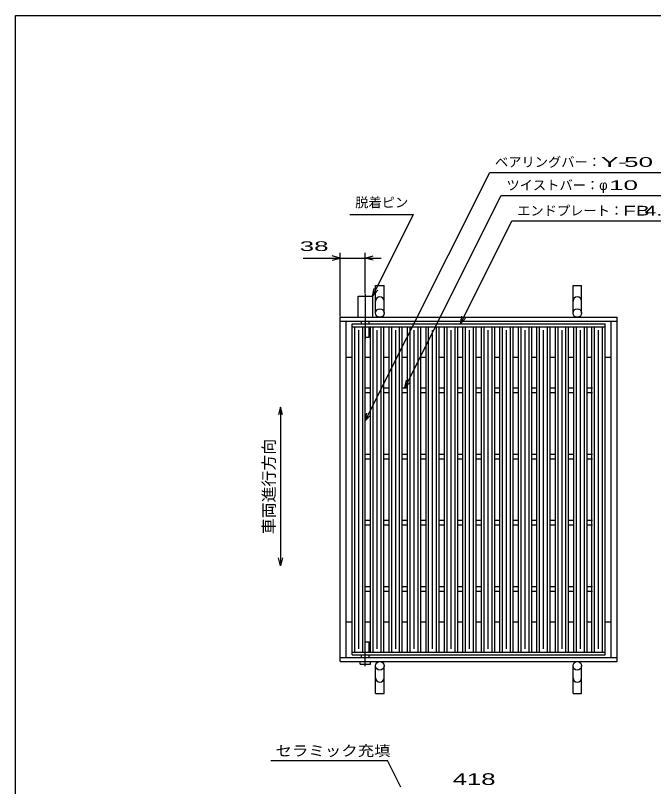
# Model space of a CAD drawing. Units: millimetres, scale not verified. Extents: x -1456 to 1389, y -1026 to 839.
# Drawn here: x -1379 to -416, y -326 to 839 of the extents above; entities that cross this region are included whole.
import ezdxf
from ezdxf.enums import TextEntityAlignment as Align

# ---------------------------------------------------------------- set-up
doc = ezdxf.new("R2010")
doc.units = ezdxf.units.MM
doc.header["$LTSCALE"] = 8
doc.linetypes.add('LONG_DASHED_DOTTED', pattern=[15.25, 12, -1.5, 0.25, -1.5])
for name, color, linetype, lineweight in [('0_2', 150, 'Continuous', 25), ('16', 3, 'Continuous', 25), ('19', 6, 'Continuous', 25), ('22', 2, 'Continuous', 25)]:
    doc.layers.add(name, color=color, linetype=linetype, lineweight=lineweight)
doc.styles.add('ベクトル', font='')
doc.styles.get('ベクトル').set_extended_font_data('ベクトル')

msp = doc.modelspace()

# ---------------------------------------------------------------- linework, layer by layer
at = {"layer": '0_2'}
for p, q in [((-1379.2, -921.2), (-1379.2, 838.8)), ((-1379.2, 838.8), (1388.8, 838.8))]:
    msp.add_line(p, q, dxfattribs=at)
at = {"layer": '16'}
for p, q in [((-871, 372.8), (-489, 372.8)), ((-871, 368.3), (-871, 372.8)), ((-489, 368.3), (-489, 372.8)), ((-871, 368.3), (-489, 368.3)), ((-871, -122.7), (-871, 368.3)), ((-871, 368.3), (-851, 368.3)), ((-867, -122.7), (-867, 368.3)), ((-861, -117.7), (-861, 363.3)), ((-855, -122.7), (-855, 368.3)), ((-851, -122.7), (-851, 368.3)), ((-843.1, -122.7), (-843.1, 368.3)), ((-843.1, 368.3), (-823.1, 368.3)), ((-839.1, -122.7), (-839.1, 368.3)), ((-833.1, -117.7), (-833.1, 363.3)), ((-827.1, -122.7), (-827.1, 368.3)), ((-823.1, -122.7), (-823.1, 368.3)), ((-815.2, -122.7), (-815.2, 368.3)), ((-815.2, 368.3), (-795.2, 368.3)), ((-811.2, -122.7), (-811.2, 368.3)), ((-805.2, -117.7), (-805.2, 363.3)), ((-799.2, -122.7), (-799.2, 368.3)), ((-795.2, -122.7), (-795.2, 368.3)), ((-787.3, -122.7), (-787.3, 368.3)), ((-787.3, 368.3), (-767.3, 368.3)), ((-783.3, -122.7), (-783.3, 368.3)), ((-777.3, -117.7), (-777.3, 363.3)), ((-771.3, -122.7), (-771.3, 368.3)), ((-767.3, -122.7), (-767.3, 368.3)), ((-759.4, -122.7), (-759.4, 368.3)), ((-759.4, 368.3), (-739.4, 368.3)), ((-755.4, -122.7), (-755.4, 368.3)), ((-749.4, -117.7), (-749.4, 363.3)), ((-743.4, -122.7), (-743.4, 368.3)), ((-739.4, -122.7), (-739.4, 368.3)), ((-731.5, -122.7), (-731.5, 368.3)), ((-731.5, 368.3), (-711.5, 368.3)), ((-727.5, -122.7), (-727.5, 368.3)), ((-721.5, -117.7), (-721.5, 363.3)), ((-715.5, -122.7), (-715.5, 368.3)), ((-711.5, -122.7), (-711.5, 368.3)), ((-703.6, -122.7), (-703.6, 368.3)), ((-703.6, 368.3), (-683.6, 368.3)), ((-699.6, -122.7), (-699.6, 368.3)), ((-693.6, -117.7), (-693.6, 363.3)), ((-687.6, -122.7), (-687.6, 368.3)), ((-683.6, -122.7), (-683.6, 368.3)), ((-675.7, -122.7), (-675.7, 368.3)), ((-675.7, 368.3), (-655.7, 368.3)), ((-671.7, -122.7), (-671.7, 368.3)), ((-665.7, -117.7), (-665.7, 363.3)), ((-659.7, -122.7), (-659.7, 368.3)), ((-655.7, -122.7), (-655.7, 368.3)), ((-647.8, -122.7), (-647.8, 368.3)), ((-647.8, 368.3), (-627.8, 368.3)), ((-643.8, -122.7), (-643.8, 368.3)), ((-637.8, -117.7), (-637.8, 363.3)), ((-631.8, -122.7), (-631.8, 368.3)), ((-627.8, -122.7), (-627.8, 368.3)), ((-619.9, -122.7), (-619.9, 368.3)), ((-619.9, 368.3), (-599.9, 368.3)), ((-615.9, -122.7), (-615.9, 368.3)), ((-609.9, -117.7), (-609.9, 363.3)), ((-603.9, -122.7), (-603.9, 368.3)), ((-599.9, -122.7), (-599.9, 368.3)), ((-592, -122.7), (-592, 368.3)), ((-592, 368.3), (-572, 368.3)), ((-588, -122.7), (-588, 368.3)), ((-582, -117.7), (-582, 363.3)), ((-576, -122.7), (-576, 368.3)), ((-572, -122.7), (-572, 368.3)), ((-564.1, -122.7), (-564.1, 368.3)), ((-564.1, 368.3), (-544.1, 368.3)), ((-560.1, -122.7), (-560.1, 368.3)), ((-554.1, -117.7), (-554.1, 363.3)), ((-548.1, -122.7), (-548.1, 368.3)), ((-544.1, -122.7), (-544.1, 368.3)), ((-536.2, -122.7), (-536.2, 368.3)), ((-536.2, 368.3), (-516.2, 368.3)), ((-532.2, -122.7), (-532.2, 368.3)), ((-526.2, -117.7), (-526.2, 363.3)), ((-520.2, -122.7), (-520.2, 368.3)), ((-516.2, -122.7), (-516.2, 368.3)), ((-509, -122.7), (-509, 368.3)), ((-509, 368.3), (-489, 368.3)), ((-505, -122.7), (-505, 368.3)), ((-499, -117.7), (-499, 363.3)), ((-493, -122.7), (-493, 368.3)), ((-489, -122.7), (-489, 368.3)), ((-851, 276.3), (-843.1, 276.3)), ((-851, 269.3), (-843.1, 269.3)), ((-823.1, 276.3), (-815.2, 276.3)), ((-823.1, 269.3), (-815.2, 269.3)), ((-795.2, 276.3), (-787.3, 276.3)), ((-795.2, 269.3), (-787.3, 269.3)), ((-767.3, 276.3), (-759.4, 276.3)), ((-767.3, 269.3), (-759.4, 269.3)), ((-739.4, 276.3), (-731.5, 276.3)), ((-739.4, 269.3), (-731.5, 269.3)), ((-711.5, 276.3), (-703.6, 276.3)), ((-711.5, 269.3), (-703.6, 269.3)), ((-683.6, 276.3), (-675.7, 276.3)), ((-683.6, 269.3), (-675.7, 269.3)), ((-655.7, 276.3), (-647.8, 276.3)), ((-655.7, 269.3), (-647.8, 269.3)), ((-627.8, 276.3), (-619.9, 276.3)), ((-627.8, 269.3), (-619.9, 269.3)), ((-599.9, 276.3), (-592, 276.3)), ((-599.9, 269.3), (-592, 269.3)), ((-572, 276.3), (-564.1, 276.3)), ((-572, 269.3), (-564.1, 269.3)), ((-544.1, 276.3), (-536.2, 276.3)), ((-544.1, 269.3), (-536.2, 269.3)), ((-516.2, 276.3), (-508.3, 276.3)), ((-516.2, 269.3), (-508.3, 269.3)), ((-851, 176.3), (-843.1, 176.3)), ((-823.1, 176.3), (-815.2, 176.3)), ((-795.2, 176.3), (-787.3, 176.3)), ((-767.3, 176.3), (-759.4, 176.3)), ((-739.4, 176.3), (-731.5, 176.3)), ((-711.5, 176.3), (-703.6, 176.3)), ((-683.6, 176.3), (-675.7, 176.3)), ((-655.7, 176.3), (-647.8, 176.3)), ((-627.8, 176.3), (-619.9, 176.3)), ((-599.9, 176.3), (-592, 176.3)), ((-572, 176.3), (-564.1, 176.3)), ((-544.1, 176.3), (-536.2, 176.3)), ((-516.2, 176.3), (-508.3, 176.3)), ((-851, 169.3), (-843.1, 169.3)), ((-823.1, 169.3), (-815.2, 169.3)), ((-795.2, 169.3), (-787.3, 169.3)), ((-767.3, 169.3), (-759.4, 169.3)), ((-739.4, 169.3), (-731.5, 169.3)), ((-711.5, 169.3), (-703.6, 169.3)), ((-683.6, 169.3), (-675.7, 169.3)), ((-655.7, 169.3), (-647.8, 169.3)), ((-627.8, 169.3), (-619.9, 169.3)), ((-599.9, 169.3), (-592, 169.3)), ((-572, 169.3), (-564.1, 169.3)), ((-544.1, 169.3), (-536.2, 169.3)), ((-516.2, 169.3), (-508.3, 169.3)), ((-851, 76.3), (-843.1, 76.3)), ((-823.1, 76.3), (-815.2, 76.3)), ((-795.2, 76.3), (-787.3, 76.3)), ((-767.3, 76.3), (-759.4, 76.3)), ((-739.4, 76.3), (-731.5, 76.3)), ((-711.5, 76.3), (-703.6, 76.3)), ((-683.6, 76.3), (-675.7, 76.3)), ((-655.7, 76.3), (-647.8, 76.3)), ((-627.8, 76.3), (-619.9, 76.3)), ((-599.9, 76.3), (-592, 76.3)), ((-572, 76.3), (-564.1, 76.3)), ((-544.1, 76.3), (-536.2, 76.3)), ((-516.2, 76.3), (-508.3, 76.3)), ((-851, 69.3), (-843.1, 69.3)), ((-823.1, 69.3), (-815.2, 69.3)), ((-795.2, 69.3), (-787.3, 69.3)), ((-767.3, 69.3), (-759.4, 69.3)), ((-739.4, 69.3), (-731.5, 69.3)), ((-711.5, 69.3), (-703.6, 69.3)), ((-683.6, 69.3), (-675.7, 69.3)), ((-655.7, 69.3), (-647.8, 69.3)), ((-627.8, 69.3), (-619.9, 69.3)), ((-599.9, 69.3), (-592, 69.3)), ((-572, 69.3), (-564.1, 69.3)), ((-544.1, 69.3), (-536.2, 69.3)), ((-516.2, 69.3), (-508.3, 69.3)), ((-851, -23.7), (-843.1, -23.7)), ((-851, -30.7), (-843.1, -30.7)), ((-823.1, -23.7), (-815.2, -23.7)), ((-823.1, -30.7), (-815.2, -30.7)), ((-795.2, -23.7), (-787.3, -23.7)), ((-795.2, -30.7), (-787.3, -30.7)), ((-767.3, -23.7), (-759.4, -23.7)), ((-767.3, -30.7), (-759.4, -30.7)), ((-739.4, -23.7), (-731.5, -23.7)), ((-739.4, -30.7), (-731.5, -30.7)), ((-711.5, -23.7), (-703.6, -23.7)), ((-711.5, -30.7), (-703.6, -30.7)), ((-683.6, -23.7), (-675.7, -23.7)), ((-683.6, -30.7), (-675.7, -30.7)), ((-655.7, -23.7), (-647.8, -23.7)), ((-655.7, -30.7), (-647.8, -30.7)), ((-627.8, -23.7), (-619.9, -23.7)), ((-627.8, -30.7), (-619.9, -30.7)), ((-599.9, -23.7), (-592, -23.7)), ((-599.9, -30.7), (-592, -30.7)), ((-572, -23.7), (-564.1, -23.7)), ((-572, -30.7), (-564.1, -30.7)), ((-544.1, -23.7), (-536.2, -23.7)), ((-544.1, -30.7), (-536.2, -30.7)), ((-516.2, -23.7), (-508.3, -23.7)), ((-516.2, -30.7), (-508.3, -30.7)), ((-871, -122.7), (-489, -122.7)), ((-871, -127.2), (-871, -122.7)), ((-871, -122.7), (-851, -122.7)), ((-871, -127.2), (-489, -127.2)), ((-843.1, -122.7), (-823.1, -122.7)), ((-815.2, -122.7), (-795.2, -122.7)), ((-787.3, -122.7), (-767.3, -122.7)), ((-759.4, -122.7), (-739.4, -122.7)), ((-731.5, -122.7), (-711.5, -122.7)), ((-703.6, -122.7), (-683.6, -122.7)), ((-675.7, -122.7), (-655.7, -122.7)), ((-647.8, -122.7), (-627.8, -122.7)), ((-619.9, -122.7), (-599.9, -122.7)), ((-592, -122.7), (-572, -122.7)), ((-564.1, -122.7), (-544.1, -122.7)), ((-536.2, -122.7), (-516.2, -122.7)), ((-509, -122.7), (-489, -122.7)), ((-489, -127.2), (-489, -122.7))]:
    msp.add_line(p, q, dxfattribs=at)
at = {"layer": '19'}
for p, q in [((-835.5, 389.3), (-835.5, 430.92)), ((-835.5, 430.92), (-822.5, 430.92)), ((-822.5, 389.3), (-822.5, 430.92)), ((-537.5, 389.3), (-537.5, 430.92)), ((-537.5, 430.92), (-524.5, 430.92)), ((-524.5, 389.3), (-524.5, 430.92)), ((-862, 382.8), (-862, 414.8)), ((-862, 414.8), (-840, 414.8)), ((-840, 414.8), (-840, 382.8)), ((-889, 382.8), (-471, 382.8)), ((-889, -137.2), (-889, 382.8)), ((-889, 376.8), (-471, 376.8)), ((-880, -131.2), (-880, 376.8)), ((-857, 372.8), (-857, 376.8)), ((-845, 372.8), (-845, 376.8)), ((-480, -131.2), (-480, 376.8)), ((-471, -137.2), (-471, 382.8)), ((-845, 352.8), (-845, 368.3)), ((-851, 352.8), (-845, 352.8)), ((-880, 322.8), (-871, 322.8)), ((-851, 322.8), (-843.1, 322.8)), ((-823.1, 322.8), (-815.2, 322.8)), ((-795.2, 322.8), (-787.3, 322.8)), ((-767.3, 322.8), (-759.4, 322.8)), ((-739.4, 322.8), (-731.5, 322.8)), ((-711.5, 322.8), (-703.6, 322.8)), ((-683.6, 322.8), (-675.7, 322.8)), ((-655.7, 322.8), (-647.8, 322.8)), ((-627.8, 322.8), (-619.9, 322.8)), ((-599.9, 322.8), (-592.7, 322.8)), ((-572, 322.8), (-564.8, 322.8)), ((-544.1, 322.8), (-536.9, 322.8)), ((-516.2, 322.8), (-509, 322.8)), ((-489, 322.8), (-480, 322.8)), ((-880, -77.2), (-871, -77.2)), ((-851, -77.2), (-843.1, -77.2)), ((-823.1, -77.2), (-815.2, -77.2)), ((-795.2, -77.2), (-787.3, -77.2)), ((-767.3, -77.2), (-759.4, -77.2)), ((-739.4, -77.2), (-731.5, -77.2)), ((-711.5, -77.2), (-703.6, -77.2)), ((-683.6, -77.2), (-675.7, -77.2)), ((-655.7, -77.2), (-647.8, -77.2)), ((-627.8, -77.2), (-619.9, -77.2)), ((-599.9, -77.2), (-592.7, -77.2)), ((-572, -77.2), (-564.8, -77.2)), ((-544.1, -77.2), (-536.9, -77.2)), ((-516.2, -77.2), (-509, -77.2)), ((-489, -77.2), (-480, -77.2)), ((-851, -107.2), (-845, -107.2)), ((-845, -122.7), (-845, -107.2)), ((-857, -131.2), (-857, -127.2)), ((-845, -131.2), (-845, -127.2)), ((-889, -131.2), (-471, -131.2)), ((-889, -137.2), (-471, -137.2)), ((-859, -141.2), (-859, -137.2)), ((-843, -141.2), (-843, -137.2)), ((-859, -141.2), (-843, -141.2)), ((-835.5, -185.32), (-835.5, -143.7)), ((-822.5, -185.32), (-822.5, -143.7)), ((-537.5, -185.32), (-537.5, -143.7)), ((-524.5, -185.32), (-524.5, -143.7)), ((-835.5, -185.32), (-822.5, -185.32)), ((-537.5, -185.32), (-524.5, -185.32))]:
    msp.add_line(p, q, dxfattribs=at)
at = {"layer": '19', "linetype": 'LONG_DASHED_DOTTED'}
for p, q in [((-851, 417.8), (-851, 349.8)), ((-851, -144.2), (-851, -104.2))]:
    msp.add_line(p, q, dxfattribs=at)
at = {"layer": '19'}
for centre in [(-829, 389.3), (-531, 389.3), (-829, -143.7), (-531, -143.7)]:
    msp.add_circle(centre, 6.5, dxfattribs=at)
for centre, start, end in [((-829, 407.14), 0, 180), ((-531, 407.14), 0, 180), ((-829, -161.54), 180, 0), ((-531, -161.54), 180, 0)]:
    msp.add_arc(centre, 6.5, start, end, dxfattribs=at)
at = {"layer": '22', "color": 4}
for p, q in [((-851, 226.3), (-663.25, 601.8)), ((-663.25, 601.8), (-279.25, 601.8)), ((-791.25, 276.3), (-646, 566.8)), ((-646, 566.8), (-294, 566.8)), ((-874.25, 538.3), (-778.25, 538.3)), ((-840, 414.8), (-778.25, 538.3)), ((-707.55, 372.8), (-629.8, 528.3)), ((-629.8, 528.3), (-293.8, 528.3)), ((-889, 384.3), (-889, 480.3)), ((-851, 418.8), (-851, 480.3)), ((-945, 472.3), (-889, 472.3)), ((-889, 472.3), (-901, 475.5)), ((-901, 469.1), (-889, 472.3)), ((-889, 472.3), (-851, 472.3)), ((-851, 472.3), (-839, 475.5)), ((-839, 469.1), (-851, 472.3)), ((-851, 472.3), (-827, 472.3)), ((-840, 414.8), (-837.6, 426.48)), ((-840, 414.8), (-832, 423.6)), ((-707.55, 372.8), (-705.15, 384.48)), ((-707.55, 372.8), (-699.55, 381.6)), ((-791.25, 276.3), (-788.85, 287.98)), ((-791.25, 276.3), (-783.25, 285.1)), ((-979, 247.3), (-982.2, 235.3)), ((-975.8, 235.3), (-979, 247.3)), ((-979, 247.3), (-979, 7.3)), ((-851, 226.3), (-848.6, 237.98)), ((-851, 226.3), (-843, 235.1)), ((-979, 7.3), (-982.2, 19.3)), ((-975.8, 19.3), (-979, 7.3)), ((-993.5, -286.7), (-817.5, -286.7)), ((-797.5, -326.7), (-817.5, -286.7))]:
    msp.add_line(p, q, dxfattribs=at)

# ---------------------------------------------------------------- texts
at = {"layer": '22', "style": 'ベクトル'}
for s, p in [('ベアリングバー：', (-655.25, 617.4)), ('ツイストバー：', (-638, 582.4)), ('φ', (-498, 582.4)), ('脱着ピン', (-866.25, 556.3)), ('エンドプレート：', (-621.8, 543.9))]:
    msp.add_text(s, height=14.66, dxfattribs=at).set_placement(p, align=Align.MIDDLE_LEFT)
for s, height, width, p in [('Y-', 14.66, 2, (-495.25, 617.4)), (' 50 ', 14.66, 2, (-471.25, 617.4)), (' 10 ', 14.66, 2, (-494, 582.4)), ('FB', 14.66, 1.6, (-461.8, 543.9)), (' 4.5 ', 14.66, 1.6, (-437.8, 543.9)), (' 38 ', 14.66, 2, (-961, 490.3)), ('セラミック充填', 15.84, 1.15, (-986.7, -271.9)), (' 418 ', 17.6, 1.65, (-730, -314.7))]:
    msp.add_text(s, height=height, dxfattribs=dict(at, width=width)).set_placement(p, align=Align.MIDDLE_LEFT)
msp.add_text('車両進行方向', height=17.6, rotation=90, dxfattribs=at).set_placement((-996.6, 55.3), align=Align.MIDDLE_LEFT)

doc.saveas('drawing.dxf')
